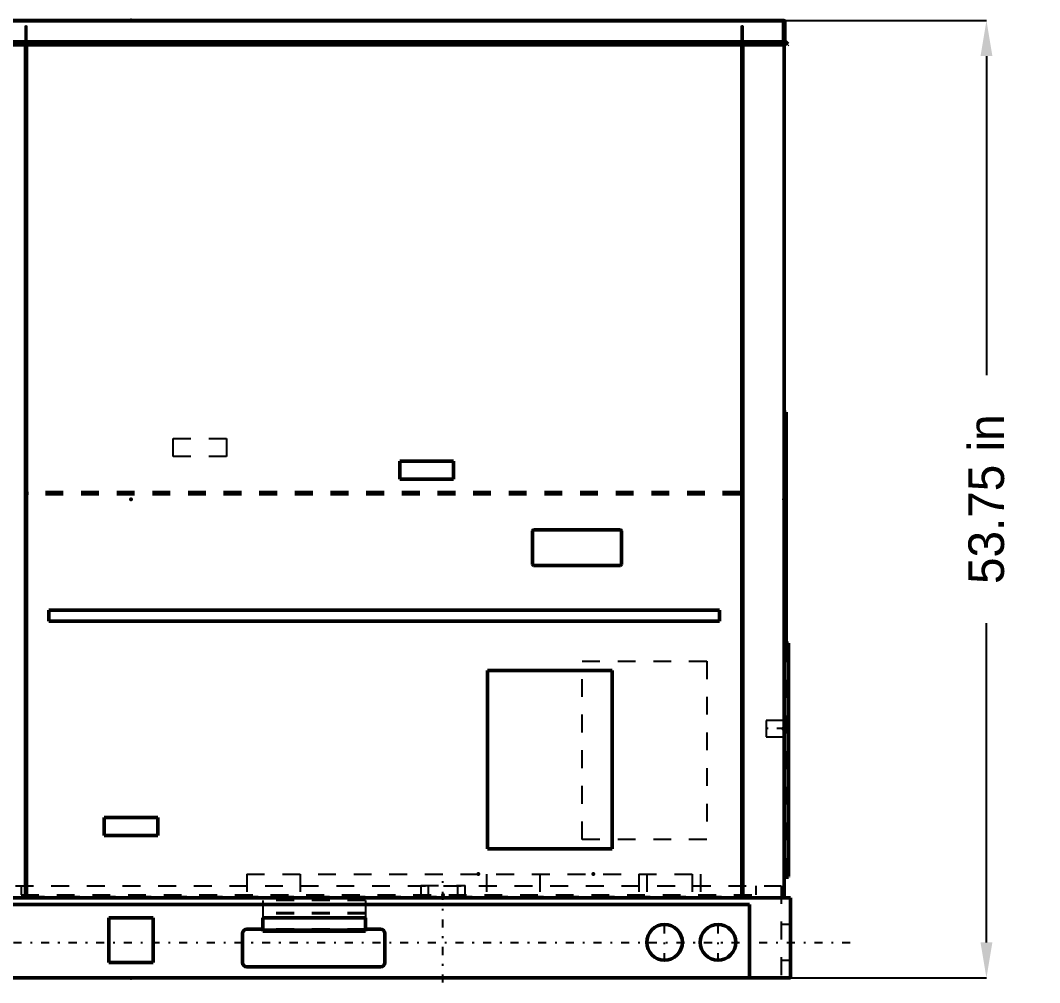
# Model space of a CAD drawing. Header units: inches. Extents: x -40.7 to 51, y -0.3 to 59.
# Drawn here: x -6.2 to 51, y -0.3 to 53.8 of the extents above; entities that cross this region are included whole.
import ezdxf

# ---------------------------------------------------------------- set-up
doc = ezdxf.new("R2010")
doc.units = ezdxf.units.IN
doc.header["$MEASUREMENT"] = 0
doc.linetypes.add('Center', pattern=[1.5, 0.45, -0.5, 0.05, -0.5])
doc.linetypes.add('Dashed', pattern=[2, 1, -1])
for name, color, linetype, lineweight in [('2d ConnectionPoints', 7, 'Continuous', 50), ('AM_0', 7, 'Continuous', 50), ('AM_4', 3, 'Continuous', 25), ('AM_5', 3, 'Continuous', 25), ('AM_7', 7, 'Center', 25), ('AM_9', 6, 'Dashed', 25)]:
    doc.layers.add(name, color=color, linetype=linetype, lineweight=lineweight)
doc.dimstyles.get("Standard").update_dxf_attribs({"dimtxt": 0.18, "dimasz": 0.18, "dimexe": 0.18, "dimexo": 0.0625, "dimgap": 0.09, "dimtad": 0, "dimtih": 1, "dimtoh": 1, "dimdec": 4, "dimzin": 0, "dimdsep": 46, "dimtxsty": 'Standard', "dimcen": 0.09, "dimadec": 0, "dimazin": 0, "dimtfac": 1, "dimtdec": 4, "dimtofl": 0, "dimtmove": 0, "dimatfit": 3, "dimfxl": 1, "dimtolj": 1, "dimtzin": 0, "dimarcsym": 0})

# ---------------------------------------------------------------- blocks, each defined once
blk = doc.blocks.new('*D1')
at = {"layer": 'AM_5', "color": 0, "lineweight": -2}
for p, q in [((0, 53.75), (48, 53.75)), ((48, 51.75), (48, 33.831)), ((48, 2), (48, 19.919)), ((0, 0), (48, 0))]:
    blk.add_line(p, q, dxfattribs=at)
at = {"layer": 'AM_5', "color": 0}
for points in [[(48.333, 51.75), (47.667, 51.75), (48, 53.75)], [(47.667, 2), (48.333, 2), (48, 0)]]:
    blk.add_solid(points, dxfattribs=at)
at = {"layer": 'Defpoints', "color": 0}
for p in [(0, 53.75), (48, 53.75), (0, 0)]:
    blk.add_point(p, dxfattribs=at)
at = {"layer": 'AM_5', "color": 0, "insert": (48, 26.875), "char_height": 2, "attachment_point": 5, "rotation": 90}
blk.add_mtext('\\A1;53.75 in', dxfattribs=at)

msp = doc.modelspace()

# ---------------------------------------------------------------- linework, layer by layer
at = {"layer": '2d ConnectionPoints'}
for p in [(0, 53.75), (0, 53.75), (0, 26.875), (0, 26.875), (36.646, 26.875), (36.766, 18.757), (36.605, 14), (36.674, 12.289), (19.49, 5.829), (25.949, 5.829), (17.5, 4.667), (0, 0)]:
    msp.add_point(p, dxfattribs=at)
at = {"layer": 'AM_0'}
for p, q in [((-36.646, 53.75), (36.646, 53.75)), ((36.61, 53.75), (36.61, 52.37647)), ((36.646, 53.75), (36.646, 53.74265)), ((36.6925, 53.67), (36.6925, 52.58608)), ((36.61, 52.409), (-36.61, 52.409)), ((36.61, 52.37647), (-36.61, 52.37647)), ((-5.92, 4.6), (-5.92, 52.37647)), ((-5.86, 52.37647), (-5.86, 4.6)), ((34.27, 4.6), (34.27, 52.37647)), ((34.33, 52.37647), (34.33, 4.6)), ((36.62745, 52.572), (36.61, 52.572)), ((36.82297, 52.37647), (36.62745, 52.572)), ((36.646, 52.55345), (36.646, 4.49)), ((36.70246, 52.56204), (36.8555, 52.409)), ((36.8555, 52.409), (36.82297, 52.37647)), ((36.766, 31.757), (36.646, 31.757)), ((36.766, 31.757), (36.766, 18.79)), ((15.089, 28), (15.089, 29)), ((15.089, 29), (18.089, 29)), ((18.089, 29), (18.089, 28)), ((18.089, 28), (15.089, 28)), ((22.527, 23.216), (22.527, 25.096)), ((22.587, 25.156), (27.467, 25.156)), ((27.527, 25.096), (27.527, 23.216)), ((27.467, 23.156), (22.587, 23.156)), ((-4.61, 20.02), (-4.61, 20.65)), ((-4.61, 20.65), (33.02, 20.65)), ((33.02, 20.65), (33.02, 20.02)), ((33.02, 20.02), (-4.61, 20.02)), ((36.646, 18.79), (36.89, 18.79)), ((36.646, 18.73), (36.89, 18.73)), ((36.89, 18.756), (36.704, 18.756)), ((36.766, 18.756), (36.766, 18.73)), ((36.81, 18.75), (36.766, 18.75)), ((36.81, 18.75), (36.81, 18.73)), ((36.89, 18.79), (36.89, 18.756)), ((36.89, 18.73), (36.89, 5.73)), ((19.996, 17.25), (26.996, 17.25)), ((19.996, 7.25), (19.996, 17.25)), ((26.996, 17.25), (26.996, 7.25)), ((-1.504, 8), (-1.504, 9)), ((-1.504, 9), (1.496, 9)), ((1.496, 9), (1.496, 8)), ((1.496, 8), (-1.504, 8)), ((26.996, 7.25), (19.996, 7.25)), ((36.646, 5.73), (36.89, 5.73)), ((36.674, 5.73), (36.674, 5.724)), ((36.89, 5.66), (36.646, 5.66)), ((36.704, 5.694), (36.89, 5.694)), ((36.89, 5.694), (36.89, 5.66)), ((-5.86, 4.6), (-5.92, 4.6)), ((34.33, 4.6), (34.27, 4.6)), ((-37, 4.49), (37, 4.49)), ((-34.7055, 4.119), (34.7055, 4.119)), ((34.7055, 4.119), (34.7055, 0)), ((37, 4.49), (37, 0)), ((-1.25, 0.875), (-1.25, 3.375)), ((-1.25, 3.375), (1.25, 3.375)), ((1.25, 3.375), (1.25, 0.875)), ((7.402, 3.375), (7.402, 2.634)), ((13.152, 3.375), (7.402, 3.375)), ((13.152, 3.375), (13.152, 2.634)), ((6.25, 2.49), (6.25, 0.87)), ((7.402, 2.74), (6.5, 2.74)), ((13.152, 2.634), (7.402, 2.634)), ((14, 2.74), (13.152, 2.74)), ((14.25, 0.87), (14.25, 2.49)), ((1.25, 0.875), (-1.25, 0.875)), ((6.5, 0.62), (14, 0.62)), ((-37, 0), (37, 0))]:
    msp.add_line(p, q, dxfattribs=at)
for centre in [(29.938, 2), (32.938, 2)]:
    msp.add_circle(centre, 1, dxfattribs=at)
for centre, radius, start, end in [((36.6125, 53.67), 0.08, 0, 90), ((36.7265, 52.58608), 0.034, 180, 225), ((22.587, 25.096), 0.06, 90, 180), ((27.467, 25.096), 0.06, 0, 90), ((22.587, 23.216), 0.06, 180, 270), ((27.467, 23.216), 0.06, 270, 360), ((36.704, 18.726), 0.03, 90, 172.337744), ((36.704, 5.724), 0.03, 180, 270), ((6.5, 2.49), 0.25, 90, 180), ((14, 2.49), 0.25, 0, 90), ((6.5, 0.87), 0.25, 180, 270), ((14, 0.87), 0.25, 270, 360)]:
    msp.add_arc(centre, radius, start, end, dxfattribs=at)
at = {"layer": 'AM_4'}
for p, q in [((36.61, 53.67), (-36.61, 53.67)), ((36.61, 52.58608), (-36.61, 52.58608)), ((36.61, 52.56204), (-36.61, 52.56204)), ((36.707, 18.73), (36.707, 5.73)), ((13.152, 2.726), (7.402, 2.726))]:
    msp.add_line(p, q, dxfattribs=at)
at = {"layer": 'AM_7'}
for p, q in [((36.696, 14), (35.596, 14)), ((17.504, -0.26), (17.504, 5.46)), ((29.938, 0.95), (29.938, 3.05)), ((32.938, 0.95), (32.938, 3.05)), ((-40.7, 2), (40.7, 2))]:
    msp.add_line(p, q, dxfattribs=at)
at = {"layer": 'AM_9'}
for p, q in [((-5.925, 4.485), (-5.925, 53.45)), ((-5.925, 53.45), (-5.865, 53.45)), ((-5.865, 53.45), (-5.865, 4.57)), ((34.263, 53.45), (34.323, 53.45)), ((34.263, 4.57), (34.263, 53.45)), ((34.323, 53.45), (34.323, 4.485)), ((36.61, 52.572), (-36.61, 52.572)), ((-5.92, 52.37647), (-5.92, 52.541)), ((-5.92, 52.541), (-5.86, 52.541)), ((-5.86, 52.541), (-5.86, 52.37647)), ((34.27, 52.37647), (34.27, 52.541)), ((34.27, 52.541), (34.33, 52.541)), ((34.33, 52.541), (34.33, 52.37647)), ((2.364, 29.28), (2.364, 30.28)), ((2.364, 30.28), (5.364, 30.28)), ((5.364, 30.28), (5.364, 29.28)), ((5.364, 29.28), (2.364, 29.28)), ((34.1975, 27.28569), (-5.7955, 27.28569)), ((-5.7955, 27.127), (-5.7955, 27.28569)), ((34.1975, 27.27534), (-5.7955, 27.27534)), ((34.1975, 27.24514), (-5.7955, 27.24514)), ((34.1975, 27.2425), (-5.7955, 27.2425)), ((34.1975, 27.15984), (-5.7955, 27.15984)), ((34.1975, 27.127), (-5.7955, 27.127)), ((34.1975, 27.127), (34.1975, 27.28569)), ((36.674, 5.73), (36.674, 18.73)), ((36.766, 18.79), (36.766, 18.756)), ((36.766, 18.73), (36.766, 5.757)), ((36.81, 18.73), (36.81, 18)), ((25.308, 7.781), (25.308, 17.781)), ((25.308, 17.781), (32.308, 17.781)), ((32.308, 17.781), (32.308, 7.781)), ((36.81, 18), (36.766, 18)), ((36.696, 17.592), (36.646, 17.592)), ((36.696, 17.592), (36.696, 16.842)), ((36.696, 16.842), (36.646, 16.842)), ((36.646, 15), (36.605, 15)), ((36.605, 15), (36.605, 13)), ((36.646, 14.455), (35.646, 14.455)), ((35.646, 14.455), (35.646, 13.545)), ((36.646, 14.625), (36.605, 14.625)), ((35.646, 13.545), (36.646, 13.545)), ((36.605, 13.375), (36.646, 13.375)), ((36.605, 13), (36.646, 13)), ((36.696, 10.75), (36.646, 10.75)), ((36.696, 10.75), (36.696, 7.75)), ((32.308, 7.781), (25.308, 7.781)), ((36.696, 7.75), (36.646, 7.75)), ((6.493, 5.829), (6.493, 4.667)), ((6.493, 5.829), (31.946, 5.829)), ((9.49, 5.829), (9.49, 4.667)), ((19.946, 5.829), (19.946, 4.667)), ((22.943, 5.829), (22.943, 4.667)), ((28.496, 5.829), (28.496, 4.667)), ((28.949, 5.829), (28.949, 4.667)), ((31.493, 5.829), (31.493, 4.667)), ((31.946, 5.829), (31.946, 4.667)), ((36.766, 5.757), (36.646, 5.757)), ((-36.4755, 5.167), (36.4755, 5.167)), ((-6.168, 5.167), (-6.168, 4.667)), ((16.254, 5.2), (16.254, 4.667)), ((16.254, 5.2), (18.754, 5.2)), ((16.664, 5.2), (16.664, 4.667)), ((18.344, 4.667), (18.344, 5.2)), ((18.754, 4.667), (18.754, 5.2)), ((35.063, 5.167), (35.063, 4.667)), ((36.4755, 5.167), (36.4755, 0.058)), ((-6.168, 4.667), (35.063, 4.667)), ((34.323, 4.485), (-5.925, 4.485)), ((-5.865, 4.57), (34.263, 4.57)), ((13.152, 4.356), (7.402, 4.356)), ((7.402, 4.356), (7.402, 3.375)), ((13.152, 4.356), (13.152, 3.375)), ((13.152, 3.656), (7.402, 3.656)), ((13.152, 3.61), (7.402, 3.61)), ((13.152, 3.59653), (7.402, 3.59653)), ((37, 3), (36.4755, 3)), ((13.152, 2.74), (7.402, 2.74)), ((13.152, 2.69347), (7.402, 2.69347)), ((13.152, 2.68), (7.402, 2.68)), ((13.152, 2.66095), (7.402, 2.66095)), ((36.4755, 1), (37, 1)), ((-36.4755, 0.058), (36.4755, 0.058))]:
    msp.add_line(p, q, dxfattribs=at)
msp.add_lwpolyline([(36.674, 18.726), (36.674, 18.72616), (36.67427, 18.73)], dxfattribs=at)

# ---------------------------------------------------------------- dimensions: what is measured, and where the dimension line sits
at = {"layer": 'AM_5'}
dim = msp.add_linear_dim(base=(48, 53.75), p1=(0, 0), p2=(0, 53.75), angle=90, text='53.75 in', dimstyle='Standard', override={"dimtxt": 2, "dimasz": 2, "dimexe": 0, "dimexo": 0, "dimgap": 0.6}, dxfattribs=at)
dim.commit()
dim.dimension.update_dxf_attribs({"geometry": '*D1', "text_midpoint": (48, 26.875), "dimtype": 160, "text_rotation": 90})

doc.saveas('drawing.dxf')
